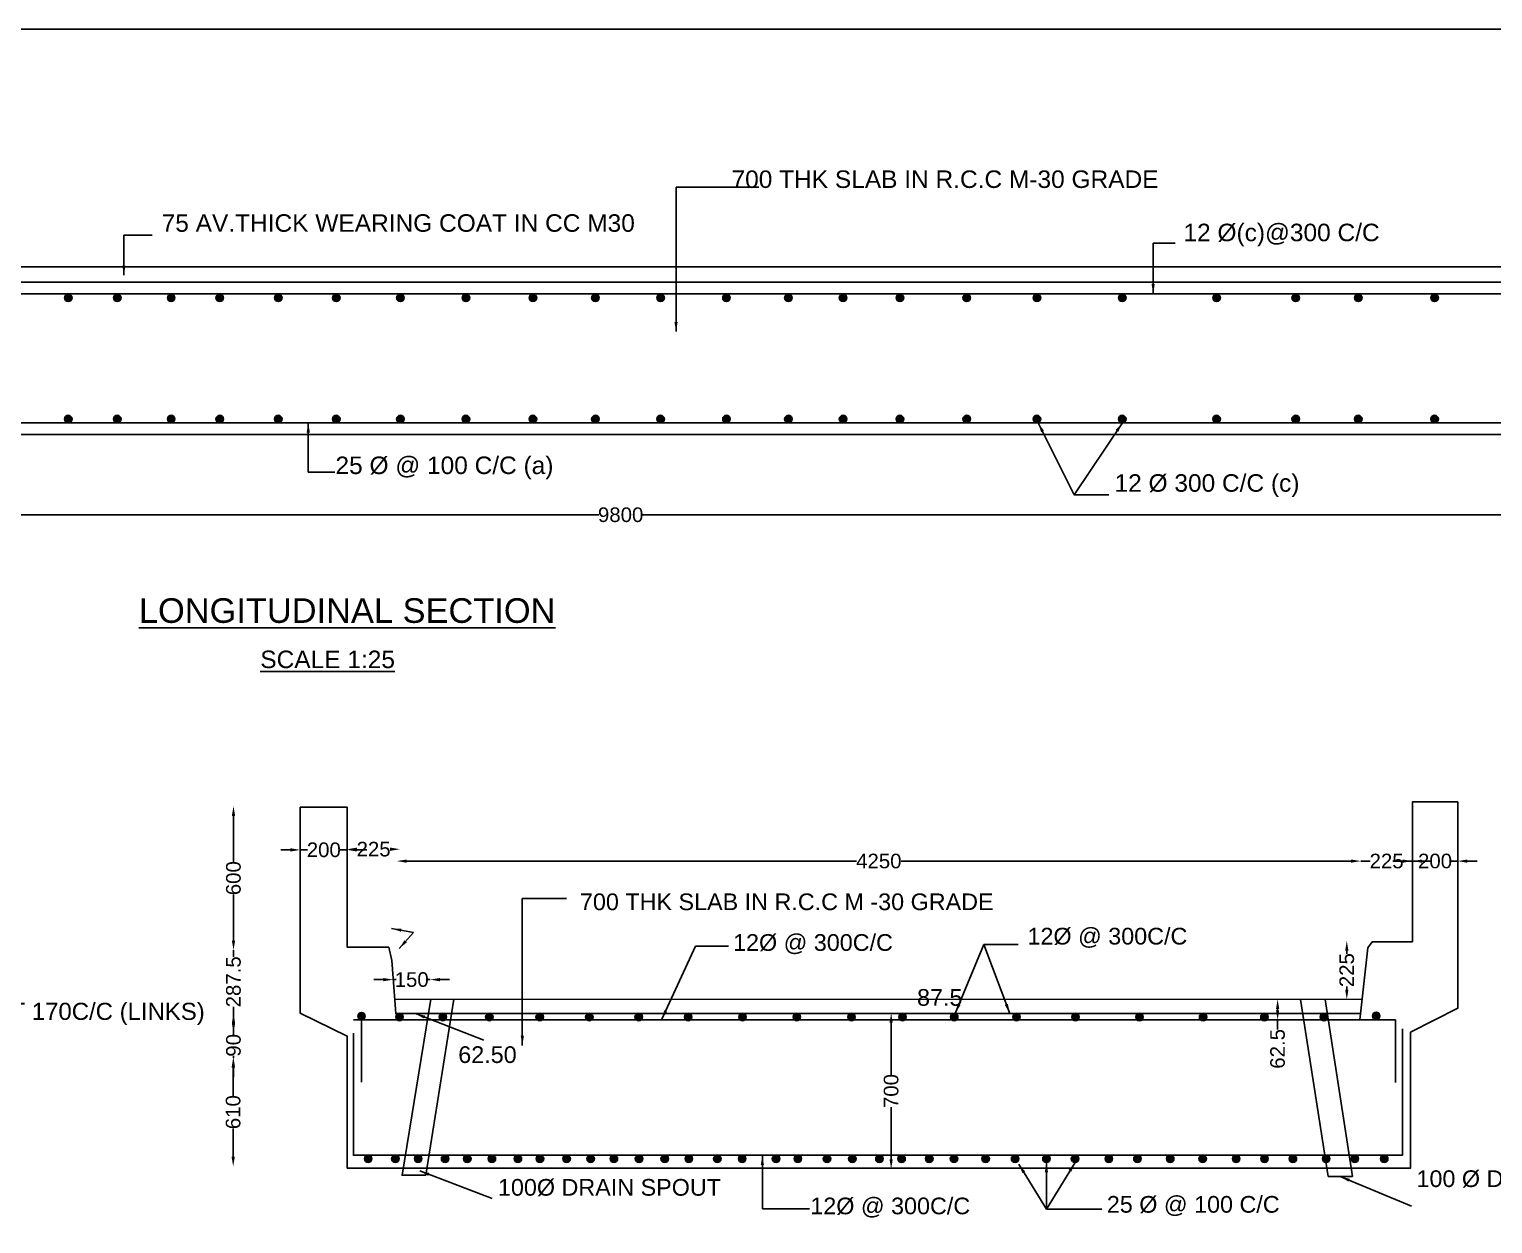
# Model space of a CAD drawing. Header units: metres. Extents: x -1552452794 to 344731, y 2311 to 4475819590.
# Drawn here: x 333632 to 339641, y 100044 to 104950 of the extents above; entities that cross this region are included whole.
import ezdxf

# ---------------------------------------------------------------- set-up
doc = ezdxf.new("R2010")
doc.units = ezdxf.units.M
doc.header["$MEASUREMENT"] = 0
for name, color, linetype in [('DIMENSION', 7, 'Continuous'), ('DIMENSION @ 1', 7, 'Continuous'), ('DRAWING', 2, 'Continuous'), ('HATCH', 7, 'Continuous'), ('TEXT @ 1', 255, 'Continuous')]:
    doc.layers.add(name, color=color, linetype=linetype)
doc.styles.add('Annotative', font='arial.ttf')
doc.styles.get("Standard").update_dxf_attribs({"font": 'arial.ttf'})
doc.dimstyles.new('ISO-25', dxfattribs={"dimtxt": 60, "dimasz": 40, "dimexe": 1.25, "dimexo": 0.625, "dimtad": 0, "dimlfac": 100, "dimtxsty": 'Standard', "dimcen": 2.5, "dimse1": 1, "dimse2": 1, "dimadec": 0, "dimazin": 0, "dimtfac": 1, "dimtmove": 0, "dimatfit": 3, "dimfxl": 1, "dimarcsym": 0})

# ---------------------------------------------------------------- blocks, each defined once
blk = doc.blocks.new('*D13')
at = {"layer": 'Defpoints', "color": 0, "transparency": 16777216}
for p in [(331445.9, 102934.9), (340674.3, 102955.4), (340674.3, 102939.3)]:
    blk.add_point(p, dxfattribs=at)
at = {"layer": 'DIMENSION', "color": 0, "lineweight": -2, "transparency": 16777216}
for p, q in [((331485.9, 102955.4), (335970, 102955.4)), ((340634.3, 102955.4), (336150.2, 102955.4))]:
    blk.add_line(p, q, dxfattribs=at)
at = {"layer": 'DIMENSION', "color": 0, "transparency": 16777216}
for points in [[(331485.9, 102962), (331485.9, 102948.7), (331445.9, 102955.4)], [(340634.3, 102962), (340634.3, 102948.7), (340674.3, 102955.4)]]:
    blk.add_solid(points, dxfattribs=at)
at = {"layer": 'DIMENSION', "color": 0, "transparency": 16777216, "insert": (336060.1, 102955.4), "char_height": 60, "attachment_point": 5}
blk.add_mtext('9800', dxfattribs=at)
blk = doc.blocks.new('*D32')
at = {"layer": 'Defpoints', "color": 0, "transparency": 16777216}
for p in [(334459.4, 101759), (334459.4, 101167.1), (334470.5, 101167.1)]:
    blk.add_point(p, dxfattribs=at)
at = {"layer": 'DIMENSION', "color": 0, "lineweight": -2, "transparency": 16777216}
for p, q in [((334470.5, 101719), (334470.5, 101530)), ((334470.5, 101207.1), (334470.5, 101396.1))]:
    blk.add_line(p, q, dxfattribs=at)
at = {"layer": 'DIMENSION', "color": 0, "transparency": 16777216}
for points in [[(334463.8, 101719), (334477.2, 101719), (334470.5, 101759)], [(334463.8, 101207.1), (334477.2, 101207.1), (334470.5, 101167.1)]]:
    blk.add_solid(points, dxfattribs=at)
at = {"layer": 'DIMENSION', "color": 0, "transparency": 16777216, "insert": (334470.5, 101463.1), "char_height": 60, "attachment_point": 5, "rotation": 90}
blk.add_mtext('600', dxfattribs=at)
blk = doc.blocks.new('*D33')
at = {"layer": 'Defpoints', "color": 0, "transparency": 16777216}
for p in [(334470.5, 101167.1), (334470.5, 100907.9), (334470.5, 100907.9)]:
    blk.add_point(p, dxfattribs=at)
at = {"layer": 'DIMENSION', "color": 0, "lineweight": -2, "transparency": 16777216}
for p, q in [((334470.5, 101207.1), (334470.5, 101247.1)), ((334470.5, 101167.1), (334470.5, 101140.1)), ((334470.5, 100907.9), (334470.5, 100934.9)), ((334470.5, 100867.9), (334470.5, 100827.9))]:
    blk.add_line(p, q, dxfattribs=at)
at = {"layer": 'DIMENSION', "color": 0, "transparency": 16777216}
for points in [[(334463.8, 101207.1), (334477.2, 101207.1), (334470.5, 101167.1)], [(334463.8, 100867.9), (334477.2, 100867.9), (334470.5, 100907.9)]]:
    blk.add_solid(points, dxfattribs=at)
at = {"layer": 'DIMENSION', "color": 0, "transparency": 16777216, "insert": (334470.5, 101037.5), "char_height": 60, "attachment_point": 5, "rotation": 90}
blk.add_mtext('287.5', dxfattribs=at)
blk = doc.blocks.new('*D34')
at = {"layer": 'Defpoints', "color": 0, "transparency": 16777216}
for p in [(334470.5, 100827.9), (334470.5, 100725.4), (334470.5, 100725.4)]:
    blk.add_point(p, dxfattribs=at)
at = {"layer": 'DIMENSION', "color": 0, "lineweight": -2, "transparency": 16777216}
for p, q in [((334470.5, 100867.9), (334470.5, 100907.9)), ((334470.5, 100827.9), (334470.5, 100820.2)), ((334470.5, 100725.4), (334470.5, 100733.2)), ((334470.5, 100685.4), (334470.5, 100645.4))]:
    blk.add_line(p, q, dxfattribs=at)
at = {"layer": 'DIMENSION', "color": 0, "transparency": 16777216}
for points in [[(334463.8, 100867.9), (334477.2, 100867.9), (334470.5, 100827.9)], [(334463.8, 100685.4), (334477.2, 100685.4), (334470.5, 100725.4)]]:
    blk.add_solid(points, dxfattribs=at)
at = {"layer": 'DIMENSION', "color": 0, "transparency": 16777216, "insert": (334470.5, 100776.7), "char_height": 60, "attachment_point": 5, "rotation": 90}
blk.add_mtext('90', dxfattribs=at)
blk = doc.blocks.new('*D35')
at = {"layer": 'Defpoints', "color": 0, "transparency": 16777216}
for p in [(334470.5, 100725.4), (334469.2, 100279), (334470.5, 100279)]:
    blk.add_point(p, dxfattribs=at)
at = {"layer": 'DIMENSION', "color": 0, "lineweight": -2, "transparency": 16777216}
for p, q in [((334469.2, 100685.4), (334469.2, 100569.2)), ((334469.2, 100319), (334469.2, 100435.3))]:
    blk.add_line(p, q, dxfattribs=at)
at = {"layer": 'DIMENSION', "color": 0, "transparency": 16777216}
for points in [[(334462.5, 100685.4), (334475.9, 100685.4), (334469.2, 100725.4)], [(334462.5, 100319), (334475.9, 100319), (334469.2, 100279)]]:
    blk.add_solid(points, dxfattribs=at)
at = {"layer": 'DIMENSION', "color": 0, "transparency": 16777216, "insert": (334469.2, 100502.2), "char_height": 60, "attachment_point": 5, "rotation": 90}
blk.add_mtext('610', dxfattribs=at)
blk = doc.blocks.new('*D36')
at = {"layer": 'Defpoints', "color": 0, "transparency": 16777216}
for p in [(334744.5, 101582.1), (334937.8, 101582.1), (334937.8, 101579.4)]:
    blk.add_point(p, dxfattribs=at)
at = {"layer": 'DIMENSION', "color": 0, "lineweight": -2, "transparency": 16777216}
for p, q in [((334704.5, 101579.4), (334664.5, 101579.4)), ((334744.5, 101579.4), (334773.9, 101579.4)), ((334937.8, 101579.4), (334908.5, 101579.4)), ((334977.8, 101579.4), (335017.8, 101579.4))]:
    blk.add_line(p, q, dxfattribs=at)
at = {"layer": 'DIMENSION', "color": 0, "transparency": 16777216}
for points in [[(334704.5, 101586), (334704.5, 101572.7), (334744.5, 101579.4)], [(334977.8, 101586), (334977.8, 101572.7), (334937.8, 101579.4)]]:
    blk.add_solid(points, dxfattribs=at)
at = {"layer": 'DIMENSION', "color": 0, "transparency": 16777216, "insert": (334841.2, 101579.4), "char_height": 60, "attachment_point": 5}
blk.add_mtext('200', dxfattribs=at)
blk = doc.blocks.new('*D37')
at = {"layer": 'Defpoints', "color": 0, "transparency": 16777216}
for p in [(334937.8, 101579.4), (335153.6, 101582.1), (335153.6, 101579.4)]:
    blk.add_point(p, dxfattribs=at)
at = {"layer": 'DIMENSION', "color": 0, "lineweight": -2, "transparency": 16777216}
for p, q in [((334977.8, 101582.1), (334978.1, 101582.1)), ((335113.6, 101582.1), (335113.4, 101582.1))]:
    blk.add_line(p, q, dxfattribs=at)
at = {"layer": 'DIMENSION', "color": 0, "transparency": 16777216}
for points in [[(334977.8, 101588.8), (334977.8, 101575.4), (334937.8, 101582.1)], [(335113.6, 101588.8), (335113.6, 101575.4), (335153.6, 101582.1)]]:
    blk.add_solid(points, dxfattribs=at)
at = {"layer": 'DIMENSION', "color": 0, "transparency": 16777216, "insert": (335045.7, 101582.1), "char_height": 60, "attachment_point": 5}
blk.add_mtext('225', dxfattribs=at)
blk = doc.blocks.new('*D38')
at = {"layer": 'Defpoints', "color": 0, "transparency": 16777216}
for p in [(335126.3, 101046.7), (335277.8, 101046.7), (335277.8, 101046.5)]:
    blk.add_point(p, dxfattribs=at)
at = {"layer": 'DIMENSION', "color": 0, "lineweight": -2, "transparency": 16777216}
for p, q in [((335086.3, 101046.5), (335046.3, 101046.5)), ((335126.3, 101046.5), (335138.1, 101046.5)), ((335277.8, 101046.5), (335266.1, 101046.5)), ((335317.8, 101046.5), (335357.8, 101046.5))]:
    blk.add_line(p, q, dxfattribs=at)
at = {"layer": 'DIMENSION', "color": 0, "transparency": 16777216}
for points in [[(335086.3, 101053.2), (335086.3, 101039.9), (335126.3, 101046.5)], [(335317.8, 101053.2), (335317.8, 101039.9), (335277.8, 101046.5)]]:
    blk.add_solid(points, dxfattribs=at)
at = {"layer": 'DIMENSION', "color": 0, "transparency": 16777216, "insert": (335202.1, 101046.5), "char_height": 60, "attachment_point": 5}
blk.add_mtext('150', dxfattribs=at)
blk = doc.blocks.new('*D39')
at = {"layer": 'Defpoints', "color": 0, "transparency": 16777216}
for p in [(335141.2, 101529.7), (339099.1, 101533.3), (339099.1, 101529.7)]:
    blk.add_point(p, dxfattribs=at)
at = {"layer": 'DIMENSION', "color": 0, "lineweight": -2, "transparency": 16777216}
for p, q in [((335181.2, 101533.3), (337028.8, 101533.3)), ((339059.1, 101533.3), (337211.4, 101533.3))]:
    blk.add_line(p, q, dxfattribs=at)
at = {"layer": 'DIMENSION', "color": 0, "transparency": 16777216}
for points in [[(335181.2, 101539.9), (335181.2, 101526.6), (335141.2, 101533.3)], [(339059.1, 101539.9), (339059.1, 101526.6), (339099.1, 101533.3)]]:
    blk.add_solid(points, dxfattribs=at)
at = {"layer": 'DIMENSION', "color": 0, "transparency": 16777216, "insert": (337120.1, 101533.3), "char_height": 60, "attachment_point": 5}
blk.add_mtext('4250', dxfattribs=at)
blk = doc.blocks.new('*D40')
at = {"layer": 'Defpoints', "color": 0, "transparency": 16777216}
for p in [(339099.1, 101529.7), (339310.8, 101533.3), (339310.8, 101529.7)]:
    blk.add_point(p, dxfattribs=at)
at = {"layer": 'DIMENSION', "color": 0, "lineweight": -2, "transparency": 16777216}
for p, q in [((339059.1, 101533.3), (339019.1, 101533.3)), ((339099.1, 101533.3), (339137.3, 101533.3)), ((339310.8, 101533.3), (339272.6, 101533.3)), ((339350.8, 101533.3), (339390.8, 101533.3))]:
    blk.add_line(p, q, dxfattribs=at)
at = {"layer": 'DIMENSION', "color": 0, "transparency": 16777216}
for points in [[(339059.1, 101539.9), (339059.1, 101526.6), (339099.1, 101533.3)], [(339350.8, 101539.9), (339350.8, 101526.6), (339310.8, 101533.3)]]:
    blk.add_solid(points, dxfattribs=at)
at = {"layer": 'DIMENSION', "color": 0, "transparency": 16777216, "insert": (339204.9, 101533.3), "char_height": 60, "attachment_point": 5}
blk.add_mtext('225', dxfattribs=at)
blk = doc.blocks.new('*D41')
at = {"layer": 'Defpoints', "color": 0, "transparency": 16777216}
for p in [(339310.8, 101529.7), (339496.7, 101533.3), (339496.7, 101529.7)]:
    blk.add_point(p, dxfattribs=at)
at = {"layer": 'DIMENSION', "color": 0, "lineweight": -2, "transparency": 16777216}
for p, q in [((339270.8, 101533.3), (339230.8, 101533.3)), ((339310.8, 101533.3), (339336.4, 101533.3)), ((339496.7, 101533.3), (339471.1, 101533.3)), ((339536.7, 101533.3), (339576.7, 101533.3))]:
    blk.add_line(p, q, dxfattribs=at)
at = {"layer": 'DIMENSION', "color": 0, "transparency": 16777216}
for points in [[(339270.8, 101539.9), (339270.8, 101526.6), (339310.8, 101533.3)], [(339536.7, 101539.9), (339536.7, 101526.6), (339496.7, 101533.3)]]:
    blk.add_solid(points, dxfattribs=at)
at = {"layer": 'DIMENSION', "color": 0, "transparency": 16777216, "insert": (339403.7, 101533.3), "char_height": 60, "attachment_point": 5}
blk.add_mtext('200', dxfattribs=at)
blk = doc.blocks.new('*D46')
at = {"layer": 'Defpoints', "color": 0, "transparency": 16777216}
for p in [(339024.4, 101205.6), (339024.3, 100965.3), (339041.5, 100965.3)]:
    blk.add_point(p, dxfattribs=at)
at = {"layer": 'DIMENSION', "color": 0, "lineweight": -2, "transparency": 16777216}
for p, q in [((339041.5, 101165.6), (339041.5, 101153.1)), ((339041.5, 101005.3), (339041.5, 101017.8))]:
    blk.add_line(p, q, dxfattribs=at)
at = {"layer": 'DIMENSION', "color": 0, "transparency": 16777216}
for points in [[(339034.9, 101165.6), (339048.2, 101165.6), (339041.5, 101205.6)], [(339034.9, 101005.3), (339048.2, 101005.3), (339041.5, 100965.3)]]:
    blk.add_solid(points, dxfattribs=at)
at = {"layer": 'DIMENSION', "color": 0, "transparency": 16777216, "insert": (339041.5, 101085.4), "char_height": 60, "attachment_point": 5, "rotation": 90}
blk.add_mtext('225', dxfattribs=at)
blk = doc.blocks.new('*D47')
at = {"layer": 'Defpoints', "color": 0, "transparency": 16777216}
for p in [(338732.9, 100965.4), (338732.9, 100881.1), (338757.4, 100881.1)]:
    blk.add_point(p, dxfattribs=at)
at = {"layer": 'DIMENSION', "color": 0, "lineweight": -2, "transparency": 16777216}
for p, q in [((338757.4, 100925.4), (338757.4, 100921.1)), ((338757.4, 100881.1), (338757.4, 100841.1))]:
    blk.add_line(p, q, dxfattribs=at)
at = {"layer": 'DIMENSION', "color": 0, "transparency": 16777216}
for points in [[(338750.7, 100925.4), (338764, 100925.4), (338757.4, 100965.4)], [(338750.7, 100921.1), (338764, 100921.1), (338757.4, 100881.1)]]:
    blk.add_solid(points, dxfattribs=at)
at = {"layer": 'DIMENSION', "color": 0, "transparency": 16777216, "insert": (338757.4, 100762.2), "char_height": 60, "attachment_point": 5, "rotation": 90}
blk.add_mtext('62.5', dxfattribs=at)
blk = doc.blocks.new('*D48')
at = {"layer": 'Defpoints', "color": 0, "transparency": 16777216}
for p in [(337170.9, 100909.2), (337170.7, 100268.9), (337170.9, 100268.9)]:
    blk.add_point(p, dxfattribs=at)
at = {"layer": 'DIMENSION', "color": 0, "lineweight": -2, "transparency": 16777216}
for p, q in [((337170.7, 100869.2), (337170.7, 100655.6)), ((337170.7, 100308.9), (337170.7, 100522.5))]:
    blk.add_line(p, q, dxfattribs=at)
at = {"layer": 'DIMENSION', "color": 0, "transparency": 16777216}
for points in [[(337164, 100869.2), (337177.3, 100869.2), (337170.7, 100909.2)], [(337164, 100308.9), (337177.3, 100308.9), (337170.7, 100268.9)]]:
    blk.add_solid(points, dxfattribs=at)
at = {"layer": 'DIMENSION', "color": 0, "transparency": 16777216, "insert": (337170.7, 100589), "char_height": 60, "attachment_point": 5, "rotation": 90}
blk.add_mtext('700', dxfattribs=at)

msp = doc.modelspace()

# ---------------------------------------------------------------- hatches: boundary and pattern name
at = {"layer": 'HATCH'}
h = msp.add_hatch(color=256, dxfattribs=at)
h.dxf.hatch_style = 1
h.paths.add_polyline_path([(333807.4483, 103846.50457, 1), (333776.45367, 103846.50457, 1)])
h = msp.add_hatch(color=256, dxfattribs=at)
h.dxf.hatch_style = 1
h.paths.add_polyline_path([(334008.97902, 103846.50457, 1), (333977.9844, 103846.50457, 1)])
h = msp.add_hatch(color=256, dxfattribs=at)
h.dxf.hatch_style = 1
h.paths.add_polyline_path([(334230.06555, 103846.50457, 1), (334199.07093, 103846.50457, 1)])
h = msp.add_hatch(color=256, dxfattribs=at)
h.dxf.hatch_style = 1
h.paths.add_polyline_path([(334429.3064, 103846.50457, 1), (334398.31178, 103846.50457, 1)])
h = msp.add_hatch(color=256, dxfattribs=at)
h.dxf.hatch_style = 1
h.paths.add_polyline_path([(334669.77118, 103846.50457, 1), (334638.77656, 103846.50457, 1)])
h = msp.add_hatch(color=256, dxfattribs=at)
h.dxf.hatch_style = 1
h.paths.add_polyline_path([(334907.94302, 103846.50457, 1), (334876.9484, 103846.50457, 1)])
h = msp.add_hatch(color=256, dxfattribs=at)
h.dxf.hatch_style = 1
h.paths.add_polyline_path([(335171.30965, 103846.50457, 1), (335140.31502, 103846.50457, 1)])
h = msp.add_hatch(color=256, dxfattribs=at)
h.dxf.hatch_style = 1
h.paths.add_polyline_path([(335440.47138, 103846.50457, 1), (335409.47676, 103846.50457, 1)])
h = msp.add_hatch(color=256, dxfattribs=at)
h.dxf.hatch_style = 1
h.paths.add_polyline_path([(335715.2874, 103846.50457, 1), (335684.29277, 103846.50457, 1)])
h = msp.add_hatch(color=256, dxfattribs=at)
h.dxf.hatch_style = 1
h.paths.add_polyline_path([(335971.78133, 103846.50457, 1), (335940.7867, 103846.50457, 1)])
h = msp.add_hatch(color=256, dxfattribs=at)
h.dxf.hatch_style = 1
h.paths.add_polyline_path([(336239.72771, 103846.50457, 1), (336208.73309, 103846.50457, 1)])
h = msp.add_hatch(color=256, dxfattribs=at)
h.dxf.hatch_style = 1
h.paths.add_polyline_path([(336509.96091, 103846.50457, 1), (336478.96629, 103846.50457, 1)])
h = msp.add_hatch(color=256, dxfattribs=at)
h.dxf.hatch_style = 1
h.paths.add_polyline_path([(336764.16802, 103846.50457, 1), (336733.1734, 103846.50457, 1)])
h = msp.add_hatch(color=256, dxfattribs=at)
h.dxf.hatch_style = 1
h.paths.add_polyline_path([(336988.60059, 103846.50457, 1), (336957.60597, 103846.50457, 1)])
h = msp.add_hatch(color=256, dxfattribs=at)
h.dxf.hatch_style = 1
h.paths.add_polyline_path([(337222.19268, 103846.50457, 1), (337191.19805, 103846.50457, 1)])
h = msp.add_hatch(color=256, dxfattribs=at)
h.dxf.hatch_style = 1
h.paths.add_polyline_path([(337496.26785, 103846.50457, 1), (337465.27323, 103846.50457, 1)])
h = msp.add_hatch(color=256, dxfattribs=at)
h.dxf.hatch_style = 1
h.paths.add_polyline_path([(337784.8262, 103846.50457, 1), (337753.83158, 103846.50457, 1)])
h = msp.add_hatch(color=256, dxfattribs=at)
h.dxf.hatch_style = 1
h.paths.add_polyline_path([(338135.21433, 103846.50457, 1), (338104.2197, 103846.50457, 1)])
h = msp.add_hatch(color=256, dxfattribs=at)
h.dxf.hatch_style = 1
h.paths.add_polyline_path([(338522.24663, 103846.50457, 1), (338491.252, 103846.50457, 1)])
h = msp.add_hatch(color=256, dxfattribs=at)
h.dxf.hatch_style = 1
h.paths.add_polyline_path([(338847.44609, 103846.50457, 1), (338816.45147, 103846.50457, 1)])
h = msp.add_hatch(color=256, dxfattribs=at)
h.dxf.hatch_style = 1
h.paths.add_polyline_path([(339103.94002, 103846.50457, 1), (339072.9454, 103846.50457, 1)])
h = msp.add_hatch(color=256, dxfattribs=at)
h.dxf.hatch_style = 1
h.paths.add_polyline_path([(339417.68703, 103846.50457, 1), (339386.69241, 103846.50457, 1)])
h = msp.add_hatch(color=256, dxfattribs=at)
h.dxf.hatch_style = 1
h.paths.add_polyline_path([(333807.4483, 103348.79638, 1), (333776.45367, 103348.79638, 1)])
h = msp.add_hatch(color=256, dxfattribs=at)
h.dxf.hatch_style = 1
h.paths.add_polyline_path([(334008.97902, 103348.79638, 1), (333977.9844, 103348.79638, 1)])
h = msp.add_hatch(color=256, dxfattribs=at)
h.dxf.hatch_style = 1
h.paths.add_polyline_path([(334230.06555, 103348.79638, 1), (334199.07093, 103348.79638, 1)])
h = msp.add_hatch(color=256, dxfattribs=at)
h.dxf.hatch_style = 1
h.paths.add_polyline_path([(334429.3064, 103348.79638, 1), (334398.31178, 103348.79638, 1)])
h = msp.add_hatch(color=256, dxfattribs=at)
h.dxf.hatch_style = 1
h.paths.add_polyline_path([(334669.77118, 103348.79638, 1), (334638.77656, 103348.79638, 1)])
h = msp.add_hatch(color=256, dxfattribs=at)
h.dxf.hatch_style = 1
h.paths.add_polyline_path([(334907.94302, 103348.79638, 1), (334876.9484, 103348.79638, 1)])
h = msp.add_hatch(color=256, dxfattribs=at)
h.dxf.hatch_style = 1
h.paths.add_polyline_path([(335171.30965, 103348.79638, 1), (335140.31502, 103348.79638, 1)])
h = msp.add_hatch(color=256, dxfattribs=at)
h.dxf.hatch_style = 1
h.paths.add_polyline_path([(335440.47138, 103348.79638, 1), (335409.47676, 103348.79638, 1)])
h = msp.add_hatch(color=256, dxfattribs=at)
h.dxf.hatch_style = 1
h.paths.add_polyline_path([(335715.2874, 103348.79638, 1), (335684.29277, 103348.79638, 1)])
h = msp.add_hatch(color=256, dxfattribs=at)
h.dxf.hatch_style = 1
h.paths.add_polyline_path([(335971.78133, 103348.79638, 1), (335940.7867, 103348.79638, 1)])
h = msp.add_hatch(color=256, dxfattribs=at)
h.dxf.hatch_style = 1
h.paths.add_polyline_path([(336239.72771, 103348.79638, 1), (336208.73309, 103348.79638, 1)])
h = msp.add_hatch(color=256, dxfattribs=at)
h.dxf.hatch_style = 1
h.paths.add_polyline_path([(336509.96091, 103348.79638, 1), (336478.96629, 103348.79638, 1)])
h = msp.add_hatch(color=256, dxfattribs=at)
h.dxf.hatch_style = 1
h.paths.add_polyline_path([(336764.16802, 103348.79638, 1), (336733.1734, 103348.79638, 1)])
h = msp.add_hatch(color=256, dxfattribs=at)
h.dxf.hatch_style = 1
h.paths.add_polyline_path([(336988.60059, 103348.79638, 1), (336957.60597, 103348.79638, 1)])
h = msp.add_hatch(color=256, dxfattribs=at)
h.dxf.hatch_style = 1
h.paths.add_polyline_path([(337222.19268, 103348.79638, 1), (337191.19805, 103348.79638, 1)])
h = msp.add_hatch(color=256, dxfattribs=at)
h.dxf.hatch_style = 1
h.paths.add_polyline_path([(337496.26785, 103348.79638, 1), (337465.27323, 103348.79638, 1)])
h = msp.add_hatch(color=256, dxfattribs=at)
h.dxf.hatch_style = 1
h.paths.add_polyline_path([(337784.8262, 103348.79638, 1), (337753.83158, 103348.79638, 1)])
h = msp.add_hatch(color=256, dxfattribs=at)
h.dxf.hatch_style = 1
h.paths.add_polyline_path([(338135.21433, 103348.79638, 1), (338104.2197, 103348.79638, 1)])
h = msp.add_hatch(color=256, dxfattribs=at)
h.dxf.hatch_style = 1
h.paths.add_polyline_path([(338522.24663, 103348.79638, 1), (338491.252, 103348.79638, 1)])
h = msp.add_hatch(color=256, dxfattribs=at)
h.dxf.hatch_style = 1
h.paths.add_polyline_path([(338847.44609, 103348.79638, 1), (338816.45147, 103348.79638, 1)])
h = msp.add_hatch(color=256, dxfattribs=at)
h.dxf.hatch_style = 1
h.paths.add_polyline_path([(339103.94002, 103348.79638, 1), (339072.9454, 103348.79638, 1)])
h = msp.add_hatch(color=256, dxfattribs=at)
h.dxf.hatch_style = 1
h.paths.add_polyline_path([(339417.68703, 103348.79638, 1), (339386.69241, 103348.79638, 1)])
h = msp.add_hatch(color=250, dxfattribs=at)
h.dxf.hatch_style = 1
h.paths.add_polyline_path([(335011.57371, 100896.43859, 1), (334980.88131, 100896.43859, 1)])
h = msp.add_hatch(color=250, dxfattribs=at)
h.dxf.hatch_style = 1
h.paths.add_polyline_path([(335167.41266, 100893.07563, 1), (335136.72026, 100893.07563, 1)])
h = msp.add_hatch(color=250, dxfattribs=at)
h.dxf.hatch_style = 1
h.paths.add_polyline_path([(335345.3754, 100893.06617, 1), (335314.683, 100893.06617, 1)])
h = msp.add_hatch(color=250, dxfattribs=at)
h.dxf.hatch_style = 1
h.paths.add_polyline_path([(335536.29343, 100893.05602, 1), (335505.60102, 100893.05602, 1)])
h = msp.add_hatch(color=250, dxfattribs=at)
h.dxf.hatch_style = 1
h.paths.add_polyline_path([(335743.08977, 100893.04503, 1), (335712.39736, 100893.04503, 1)])
h = msp.add_hatch(color=250, dxfattribs=at)
h.dxf.hatch_style = 1
h.paths.add_polyline_path([(335946.91849, 100893.03419, 1), (335916.22609, 100893.03419, 1)])
h = msp.add_hatch(color=250, dxfattribs=at)
h.dxf.hatch_style = 1
h.paths.add_polyline_path([(336149.659, 100893.02341, 1), (336118.9666, 100893.02341, 1)])
h = msp.add_hatch(color=250, dxfattribs=at)
h.dxf.hatch_style = 1
h.paths.add_polyline_path([(336352.39957, 100893.01264, 1), (336321.70716, 100893.01264, 1)])
h = msp.add_hatch(color=250, dxfattribs=at)
h.dxf.hatch_style = 1
h.paths.add_polyline_path([(336575.85084, 100893.00076, 1), (336545.15843, 100893.00076, 1)])
h = msp.add_hatch(color=250, dxfattribs=at)
h.dxf.hatch_style = 1
h.paths.add_polyline_path([(336798.68612, 100892.98892, 1), (336767.99371, 100892.98892, 1)])
h = msp.add_hatch(color=250, dxfattribs=at)
h.dxf.hatch_style = 1
h.paths.add_polyline_path([(337023.22496, 100892.97698, 1), (336992.53256, 100892.97698, 1)])
h = msp.add_hatch(color=250, dxfattribs=at)
h.dxf.hatch_style = 1
h.paths.add_polyline_path([(337232.50651, 100892.96586, 1), (337201.81411, 100892.96586, 1)])
h = msp.add_hatch(color=250, dxfattribs=at)
h.dxf.hatch_style = 1
h.paths.add_polyline_path([(337445.05413, 100892.95456, 1), (337414.36173, 100892.95456, 1)])
h = msp.add_hatch(color=250, dxfattribs=at)
h.dxf.hatch_style = 1
h.paths.add_polyline_path([(337700.80532, 100892.94096, 1), (337670.11291, 100892.94096, 1)])
h = msp.add_hatch(color=250, dxfattribs=at)
h.dxf.hatch_style = 1
h.paths.add_polyline_path([(337942.78558, 100892.9281, 1), (337912.09317, 100892.9281, 1)])
h = msp.add_hatch(color=250, dxfattribs=at)
h.dxf.hatch_style = 1
h.paths.add_polyline_path([(338205.47672, 100892.91414, 1), (338174.78431, 100892.91414, 1)])
h = msp.add_hatch(color=250, dxfattribs=at)
h.dxf.hatch_style = 1
h.paths.add_polyline_path([(338466.79046, 100892.90025, 1), (338436.09806, 100892.90025, 1)])
h = msp.add_hatch(color=250, dxfattribs=at)
h.dxf.hatch_style = 1
h.paths.add_polyline_path([(338718.58099, 100892.88686, 1), (338687.88859, 100892.88686, 1)])
h = msp.add_hatch(color=250, dxfattribs=at)
h.dxf.hatch_style = 1
h.paths.add_polyline_path([(338962.74262, 100892.87388, 1), (338932.05021, 100892.87388, 1)])
h = msp.add_hatch(color=250, dxfattribs=at)
h.dxf.hatch_style = 1
h.paths.add_polyline_path([(339177.47191, 100897.599, 1), (339146.7795, 100897.599, 1)])
h = msp.add_hatch(color=250, dxfattribs=at)
h.dxf.hatch_style = 1
h.paths.add_polyline_path([(335038.63485, 100310.84688, 1), (335007.94245, 100310.84688, 1)])
h = msp.add_hatch(color=250, dxfattribs=at)
h.dxf.hatch_style = 1
h.paths.add_polyline_path([(335150.46584, 100310.84688, 1), (335119.77343, 100310.84688, 1)])
h = msp.add_hatch(color=250, dxfattribs=at)
h.dxf.hatch_style = 1
h.paths.add_polyline_path([(335243.84057, 100310.84688, 1), (335213.14816, 100310.84688, 1)])
h = msp.add_hatch(color=250, dxfattribs=at)
h.dxf.hatch_style = 1
h.paths.add_polyline_path([(335354.58374, 100310.84688, 1), (335323.89133, 100310.84688, 1)])
h = msp.add_hatch(color=250, dxfattribs=at)
h.dxf.hatch_style = 1
h.paths.add_polyline_path([(335445.78565, 100310.84688, 1), (335415.09325, 100310.84688, 1)])
h = msp.add_hatch(color=250, dxfattribs=at)
h.dxf.hatch_style = 1
h.paths.add_polyline_path([(335546.76101, 100310.84688, 1), (335516.0686, 100310.84688, 1)])
h = msp.add_hatch(color=250, dxfattribs=at)
h.dxf.hatch_style = 1
h.paths.add_polyline_path([(335653.5577, 100310.84688, 1), (335622.86529, 100310.84688, 1)])
h = msp.add_hatch(color=250, dxfattribs=at)
h.dxf.hatch_style = 1
h.paths.add_polyline_path([(335744.05408, 100310.84688, 1), (335713.36168, 100310.84688, 1)])
h = msp.add_hatch(color=250, dxfattribs=at)
h.dxf.hatch_style = 1
h.paths.add_polyline_path([(335853.67009, 100310.84688, 1), (335822.97768, 100310.84688, 1)])
h = msp.add_hatch(color=250, dxfattribs=at)
h.dxf.hatch_style = 1
h.paths.add_polyline_path([(335952.23652, 100310.84688, 1), (335921.54411, 100310.84688, 1)])
h = msp.add_hatch(color=250, dxfattribs=at)
h.dxf.hatch_style = 1
h.paths.add_polyline_path([(336047.79811, 100310.84688, 1), (336017.1057, 100310.84688, 1)])
h = msp.add_hatch(color=250, dxfattribs=at)
h.dxf.hatch_style = 1
h.paths.add_polyline_path([(336150.9772, 100310.84688, 1), (336120.28479, 100310.84688, 1)])
h = msp.add_hatch(color=250, dxfattribs=at)
h.dxf.hatch_style = 1
h.paths.add_polyline_path([(336256.30661, 100310.84688, 1), (336225.6142, 100310.84688, 1)])
h = msp.add_hatch(color=250, dxfattribs=at)
h.dxf.hatch_style = 1
h.paths.add_polyline_path([(336355.18504, 100310.84688, 1), (336324.49264, 100310.84688, 1)])
h = msp.add_hatch(color=250, dxfattribs=at)
h.dxf.hatch_style = 1
h.paths.add_polyline_path([(336472.33703, 100310.84688, 1), (336441.64462, 100310.84688, 1)])
h = msp.add_hatch(color=250, dxfattribs=at)
h.dxf.hatch_style = 1
h.paths.add_polyline_path([(336574.42831, 100310.84688, 1), (336543.7359, 100310.84688, 1)])
h = msp.add_hatch(color=250, dxfattribs=at)
h.dxf.hatch_style = 1
h.paths.add_polyline_path([(336713.48831, 100310.84688, 1), (336682.79591, 100310.84688, 1)])
h = msp.add_hatch(color=250, dxfattribs=at)
h.dxf.hatch_style = 1
h.paths.add_polyline_path([(336802.97278, 100310.84688, 1), (336772.28037, 100310.84688, 1)])
h = msp.add_hatch(color=250, dxfattribs=at)
h.dxf.hatch_style = 1
h.paths.add_polyline_path([(336922.68548, 100310.84688, 1), (336891.99307, 100310.84688, 1)])
h = msp.add_hatch(color=250, dxfattribs=at)
h.dxf.hatch_style = 1
h.paths.add_polyline_path([(337026.67972, 100310.84688, 1), (336995.98732, 100310.84688, 1)])
h = msp.add_hatch(color=250, dxfattribs=at)
h.dxf.hatch_style = 1
h.paths.add_polyline_path([(337137.9415, 100310.84688, 1), (337107.2491, 100310.84688, 1)])
h = msp.add_hatch(color=250, dxfattribs=at)
h.dxf.hatch_style = 1
h.paths.add_polyline_path([(337228.89184, 100310.84688, 1), (337198.19944, 100310.84688, 1)])
h = msp.add_hatch(color=250, dxfattribs=at)
h.dxf.hatch_style = 1
h.paths.add_polyline_path([(337342.55833, 100310.84688, 1), (337311.86593, 100310.84688, 1)])
h = msp.add_hatch(color=250, dxfattribs=at)
h.dxf.hatch_style = 1
h.paths.add_polyline_path([(337444.13522, 100310.84688, 1), (337413.44281, 100310.84688, 1)])
h = msp.add_hatch(color=250, dxfattribs=at)
h.dxf.hatch_style = 1
h.paths.add_polyline_path([(337573.83217, 100310.84688, 1), (337543.13977, 100310.84688, 1)])
h = msp.add_hatch(color=250, dxfattribs=at)
h.dxf.hatch_style = 1
h.paths.add_polyline_path([(337694.9194, 100310.84688, 1), (337664.22699, 100310.84688, 1)])
h = msp.add_hatch(color=250, dxfattribs=at)
h.dxf.hatch_style = 1
h.paths.add_polyline_path([(337823.48638, 100310.84688, 1), (337792.79397, 100310.84688, 1)])
h = msp.add_hatch(color=250, dxfattribs=at)
h.dxf.hatch_style = 1
h.paths.add_polyline_path([(337941.16962, 100310.84688, 1), (337910.47722, 100310.84688, 1)])
h = msp.add_hatch(color=250, dxfattribs=at)
h.dxf.hatch_style = 1
h.paths.add_polyline_path([(338079.94011, 100310.84688, 1), (338049.24771, 100310.84688, 1)])
h = msp.add_hatch(color=250, dxfattribs=at)
h.dxf.hatch_style = 1
h.paths.add_polyline_path([(338197.1455, 100310.84688, 1), (338166.4531, 100310.84688, 1)])
h = msp.add_hatch(color=250, dxfattribs=at)
h.dxf.hatch_style = 1
h.paths.add_polyline_path([(338331.84583, 100310.84688, 1), (338301.15343, 100310.84688, 1)])
h = msp.add_hatch(color=250, dxfattribs=at)
h.dxf.hatch_style = 1
h.paths.add_polyline_path([(338465.01704, 100310.84688, 1), (338434.32464, 100310.84688, 1)])
h = msp.add_hatch(color=250, dxfattribs=at)
h.dxf.hatch_style = 1
h.paths.add_polyline_path([(338602.77842, 100310.84688, 1), (338572.08602, 100310.84688, 1)])
h = msp.add_hatch(color=250, dxfattribs=at)
h.dxf.hatch_style = 1
h.paths.add_polyline_path([(338719.11244, 100310.84688, 1), (338688.42004, 100310.84688, 1)])
h = msp.add_hatch(color=250, dxfattribs=at)
h.dxf.hatch_style = 1
h.paths.add_polyline_path([(338835.61512, 100310.84688, 1), (338804.92271, 100310.84688, 1)])
h = msp.add_hatch(color=250, dxfattribs=at)
h.dxf.hatch_style = 1
h.paths.add_polyline_path([(338972.25425, 100310.84688, 1), (338941.56185, 100310.84688, 1)])
h = msp.add_hatch(color=250, dxfattribs=at)
h.dxf.hatch_style = 1
h.paths.add_polyline_path([(339089.86231, 100310.84688, 1), (339059.1699, 100310.84688, 1)])
h = msp.add_hatch(color=250, dxfattribs=at)
h.dxf.hatch_style = 1
h.paths.add_polyline_path([(339210.51946, 100310.84688, 1), (339179.82706, 100310.84688, 1)])

# ---------------------------------------------------------------- linework, layer by layer
at = {"layer": 'DRAWING'}
msp.add_lwpolyline([(323313.58887, 104949.56104), (344682.94834, 104949.56104), (344682.94834, 89526.89585), (323313.58887, 89526.89585)], close=True, dxfattribs=at)
for points in [[(329689.73611, 103974.48546), (342634.91928, 103974.48546), (342634.91928, 103745.09116), (342681.78328, 103720.76118), (342589.47022, 103707.31582), (342626.65176, 103680.42477), (342626.65176, 103284.90831), (330897.58373, 103284.90831), (330897.58373, 103974.48546)], [(330382.62331, 103910.45514), (339498.46723, 103910.45514), (342634.91928, 103910.45514)], [(329689.73611, 103863.41349), (331761.95541, 103863.41349), (341191.23336, 103863.41349), (341191.23336, 103333.37368), (330956.87794, 103333.37368), (330956.87794, 103863.41349)], [(334937.466, 100272.68511), (334937.466, 100814.33331), (334744.52417, 100908.65878), (334744.52417, 101754.34677), (334937.82017, 101754.34677), (334937.82017, 101179.72433), (335107.84768, 101179.72433), (335120.32238, 101125.4474), (335136.97686, 100907.18312), (339098.39313, 100906.97255)], [(334937.466, 100272.68511), (339303.1357, 100272.68511), (339303.1357, 100830.68192), (339496.68468, 100929.20692), (339496.68468, 101776.20995), (339310.81503, 101776.20995), (339310.81503, 101202.0176), (339146.17317, 101202.0176), (339127.1716, 101177.68708), (339095.64193, 100881.09239), (339241.27378, 100881.09239), (339241.27378, 100624.09676)], [(335132.43398, 100966.71959), (339104.59132, 100965.27794)], [(335259.7984, 100243.13214), (335162.8145, 100243.13214), (335280.512, 100966.66585)], [(335375.1235, 100966.63151), (335259.7984, 100243.13214)], [(338851.54093, 100965.36978), (338964.33996, 100238.08322)], [(338964.33996, 100238.08322), (339064.59572, 100238.08322), (338952.17714, 100965.33326)], [(339095.64193, 100881.09239), (334962.56718, 100881.09239)], [(334962.99163, 100826.55246), (334962.99163, 100324.95389), (339270.11625, 100324.95389), (339270.11625, 100844.52548)], [(334996.22751, 100881.09239), (334996.22751, 100624.75967)]]:
    msp.add_lwpolyline(points, dxfattribs=at)
at = {"layer": 'HATCH'}
for centre, radius in [((333791.95098, 103846.50457), 15.49731), ((333993.48171, 103846.50457), 15.49731), ((334214.56824, 103846.50457), 15.49731), ((334413.80909, 103846.50457), 15.49731), ((334654.27387, 103846.50457), 15.49731), ((334892.44571, 103846.50457), 15.49731), ((335155.81234, 103846.50457), 15.49731), ((335424.97407, 103846.50457), 15.49731), ((335699.79009, 103846.50457), 15.49731), ((335956.28402, 103846.50457), 15.49731), ((336224.2304, 103846.50457), 15.49731), ((336494.4636, 103846.50457), 15.49731), ((336748.67071, 103846.50457), 15.49731), ((336973.10328, 103846.50457), 15.49731), ((337206.69536, 103846.50457), 15.49731), ((337480.77054, 103846.50457), 15.49731), ((337769.32889, 103846.50457), 15.49731), ((338119.71701, 103846.50457), 15.49731), ((338506.74932, 103846.50457), 15.49731), ((338831.94878, 103846.50457), 15.49731), ((339088.44271, 103846.50457), 15.49731), ((339402.18972, 103846.50457), 15.49731), ((333791.95098, 103348.79638), 15.49731), ((333993.48171, 103348.79638), 15.49731), ((334214.56824, 103348.79638), 15.49731), ((334413.80909, 103348.79638), 15.49731), ((334654.27387, 103348.79638), 15.49731), ((334892.44571, 103348.79638), 15.49731), ((335155.81234, 103348.79638), 15.49731), ((335424.97407, 103348.79638), 15.49731), ((335699.79009, 103348.79638), 15.49731), ((335956.28402, 103348.79638), 15.49731), ((336224.2304, 103348.79638), 15.49731), ((336494.4636, 103348.79638), 15.49731), ((336748.67071, 103348.79638), 15.49731), ((336973.10328, 103348.79638), 15.49731), ((337206.69536, 103348.79638), 15.49731), ((337480.77054, 103348.79638), 15.49731), ((337769.32889, 103348.79638), 15.49731), ((338119.71701, 103348.79638), 15.49731), ((338506.74932, 103348.79638), 15.49731), ((338831.94878, 103348.79638), 15.49731), ((339088.44271, 103348.79638), 15.49731), ((339402.18972, 103348.79638), 15.49731), ((334996.22751, 100896.43859), 15.3462), ((335152.06646, 100893.07563), 15.3462), ((335330.0292, 100893.06617), 15.3462), ((335520.94723, 100893.05602), 15.3462), ((335727.74357, 100893.04503), 15.3462), ((335931.57229, 100893.03419), 15.3462), ((336134.3128, 100893.02341), 15.3462), ((336337.05337, 100893.01264), 15.3462), ((336560.50463, 100893.00076), 15.3462), ((336783.33991, 100892.98892), 15.3462), ((337007.87876, 100892.97698), 15.3462), ((337217.16031, 100892.96586), 15.3462), ((337429.70793, 100892.95456), 15.3462), ((337685.45911, 100892.94096), 15.3462), ((337927.43938, 100892.9281), 15.3462), ((338190.13051, 100892.91414), 15.3462), ((338451.44426, 100892.90025), 15.3462), ((338703.23479, 100892.88686), 15.3462), ((338947.39642, 100892.87388), 15.3462), ((339162.12571, 100897.599), 15.3462), ((335023.28865, 100310.84688), 15.3462), ((335135.11964, 100310.84688), 15.3462), ((335228.49436, 100310.84688), 15.3462), ((335339.23754, 100310.84688), 15.3462), ((335430.43945, 100310.84688), 15.3462), ((335531.4148, 100310.84688), 15.3462), ((335638.2115, 100310.84688), 15.3462), ((335728.70788, 100310.84688), 15.3462), ((335838.32389, 100310.84688), 15.3462), ((335936.89031, 100310.84688), 15.3462), ((336032.45191, 100310.84688), 15.3462), ((336135.63099, 100310.84688), 15.3462), ((336240.96041, 100310.84688), 15.3462), ((336339.83884, 100310.84688), 15.3462), ((336456.99083, 100310.84688), 15.3462), ((336559.0821, 100310.84688), 15.3462), ((336698.14211, 100310.84688), 15.3462), ((336787.62658, 100310.84688), 15.3462), ((336907.33928, 100310.84688), 15.3462), ((337011.33352, 100310.84688), 15.3462), ((337122.5953, 100310.84688), 15.3462), ((337213.54564, 100310.84688), 15.3462), ((337327.21213, 100310.84688), 15.3462), ((337428.78901, 100310.84688), 15.3462), ((337558.48597, 100310.84688), 15.3462), ((337679.57319, 100310.84688), 15.3462), ((337808.14018, 100310.84688), 15.3462), ((337925.82342, 100310.84688), 15.3462), ((338064.59391, 100310.84688), 15.3462), ((338181.7993, 100310.84688), 15.3462), ((338316.49963, 100310.84688), 15.3462), ((338449.67084, 100310.84688), 15.3462), ((338587.43222, 100310.84688), 15.3462), ((338703.76624, 100310.84688), 15.3462), ((338820.26891, 100310.84688), 15.3462), ((338956.90805, 100310.84688), 15.3462), ((339074.5161, 100310.84688), 15.3462), ((339195.17326, 100310.84688), 15.3462)]:
    msp.add_circle(centre, radius, dxfattribs=at)

# ---------------------------------------------------------------- texts
at = {"layer": 'DIMENSION @ 1', "style": 'Annotative'}
for s, height, p in [('700 THK SLAB IN R.C.C M -30 GRADE', 68.5839793, (335892.99479, 101331.87196)), ('12Ø @ 300C/C', 68.5839793, (337730.45784, 101190.72113)), ('12Ø @ 300C/C', 68.5839793, (336521.59258, 101164.70477)), ('87.5', 68.583979, (337276.95277, 100939.16462)), ('62.50', 68.583979, (335393.31534, 100704.17446)), ('100Ø DRAIN SPOUT', 68.5839793, (335556.33251, 100159.15457)), ('100 Ø DRAIN SPOUT ', 68.5839793, (339327.65222, 100194.74598)), ('12Ø @ 300C/C', 68.5839793, (336838.83728, 100082.79996)), ('25 Ø @ 100 C/C', 68.5839793, (338056.26168, 100089.35364))]:
    msp.add_text(s, height=height, dxfattribs=at).set_placement(p)
at = {"layer": 'TEXT @ 1', "style": 'Annotative'}
for s, height, p in [('700 THK SLAB IN R.C.C M-30 GRADE', 71.9302085, (336515.29904, 104297.84104)), ('75 AV.THICK WEARING COAT IN CC M30', 71.9302085, (334175.50867, 104117.82768)), ('12 Ø(c)@300 C/C', 71.9302085, (338370.7985, 104079.0721)), ('25 Ø @ 100 C/C (a)', 71.9302085, (334889.28641, 103122.82953)), ('12 Ø 300 C/C (c)', 71.9302085, (338087.81791, 103050.18321)), ('%%ULONGITUDINAL SECTION', 101.0775833, (334082.09483, 102511.69161)), ('%%USCALE 1:25', 71.9302085, (334580.48652, 102325.84253)), ('4 LEGGED 10 Ø AT 170C/C (LINKS)', 70.3651179, (332730.17134, 100881.03345))]:
    msp.add_text(s, height=height, dxfattribs=at).set_placement(p)

# ---------------------------------------------------------------- dimensions: what is measured, and where the dimension line sits
at = {"layer": 'DIMENSION'}
for base, p1, p2, text, picture, middle in [((340674.3228, 102955.37273), (331445.85377, 102934.90487), (340674.3228, 102939.32092), '9800', '*D13', (336060.08828, 102955.37273)), ((334937.82017, 101579.35506), (334744.52417, 101582.08755), (334937.82017, 101582.08755), '200', '*D36', (334841.17217, 101579.35506)), ((339099.06558, 101533.26053), (335141.18194, 101529.70559), (339099.06558, 101529.70559), '4250', '*D39', (337120.12376, 101533.26053)), ((339310.81503, 101533.26053), (339099.06558, 101529.70559), (339310.81503, 101529.70559), '225', '*D40', (339204.94031, 101533.26053)), ((339496.68468, 101533.26053), (339310.81503, 101529.70559), (339496.68468, 101529.70559), '200', '*D41', (339403.74985, 101533.26053)), ((335277.83021, 101046.51983), (335126.33004, 101046.71439), (335277.83021, 101046.71439), '150', '*D38', (335202.08012, 101046.51983))]:
    dim = msp.add_linear_dim(base=base, p1=p1, p2=p2, text=text, dimstyle='ISO-25', dxfattribs=at)
    dim.commit()
    dim.dimension.update_dxf_attribs({"geometry": picture, "text_midpoint": middle})
for base, p1, p2, text, picture, middle in [((334470.51366, 101167.09449), (334459.37413, 101759.02273), (334459.37413, 101167.09449), '600', '*D32', (334470.51366, 101463.05861)), ((334470.51366, 100907.92904), (334470.51366, 101167.09449), (334470.51366, 100907.92904), '287.5', '*D33', (334470.51366, 101037.51176)), ((339041.52962, 100965.30707), (339024.42539, 101205.58223), (339024.33819, 100965.30707), '225', '*D46', (339041.52962, 101085.44465)), ((338757.38025, 100881.09239), (338732.88547, 100965.41285), (338732.88547, 100881.09239), '62.5', '*D47', (338757.38025, 100762.15225)), ((334470.51366, 100725.40383), (334470.51366, 100827.92904), (334470.51366, 100725.40383), '90', '*D34', (334470.51366, 100776.66643)), ((337170.65641, 100268.86393), (337170.92345, 100909.22468), (337170.92345, 100268.86393), '700', '*D48', (337170.65641, 100589.04431)), ((334469.21503, 100279.04261), (334470.51366, 100725.40383), (334470.51366, 100279.04261), '610', '*D35', (334469.21503, 100502.22322))]:
    dim = msp.add_linear_dim(base=base, p1=p1, p2=p2, angle=90, text=text, dimstyle='ISO-25', dxfattribs=at)
    dim.commit()
    dim.dimension.update_dxf_attribs({"geometry": picture, "text_midpoint": middle})
dim = msp.add_linear_dim(base=(335153.6454, 101582.08755), p1=(334937.82017, 101579.35506), p2=(335153.6454, 101579.35506), text='225', dimstyle='ISO-25', dxfattribs=at)
dim.commit()
dim.dimension.update_dxf_attribs({"geometry": '*D37', "text_midpoint": (335045.73278, 101582.08755), "dimtype": 160})

# ---------------------------------------------------------------- leaders
for points in [[(336287.55411, 103707.66044), (336287.55411, 104300.7043), (336627.67452, 104300.7043)], [(334020.53473, 103939.16202), (334020.53473, 104104.47401), (334136.70319, 104104.47401)], [(338246.44403, 103863.41349), (338246.44403, 104070.70772), (338337.42077, 104070.70772)], [(334777.45586, 103333.37368), (334777.45586, 103129.94366), (334886.69346, 103129.94366)], [(337774.20866, 103333.37368), (337921.59049, 103038.10445), (338064.38951, 103038.10445)], [(338120.20989, 103333.37368), (337921.59049, 103038.10445)]]:
    msp.add_leader(points, dimstyle='ISO-25', override={"dimgap": 0.625, "dimtad": 0}, dxfattribs=at)
at = {"layer": 'HATCH'}
for points in [[(335656.33811, 100776.01479), (335656.33811, 101379.30633), (335837.92397, 101379.30633)], [(335119.17272, 101256.72676), (335209.6663, 101240.5269)], [(335150.75862, 101174.02112), (335209.6663, 101240.5269)], [(337434.06342, 100907.66971), (337550.72435, 101190.80736), (337692.51092, 101190.80736)], [(337657.87754, 100907.04912), (337550.72435, 101190.80736)], [(336227.79065, 100881.09239), (336367.95533, 101183.28681), (336502.88334, 101183.28681)], [(335217.75301, 100907.17883), (335497.79587, 100798.17872)], [(336641.87027, 100324.95389), (336641.87027, 100105.59554), (336835.37428, 100105.59554)], [(337694.27896, 100289.18894), (337808.14018, 100103.7825)], [(337808.14018, 100295.50067), (337808.14018, 100103.7825), (338036.18354, 100103.7825)], [(337925.82342, 100295.50067), (337808.14018, 100103.7825)], [(335234.93051, 100260.8982), (335532.48498, 100147.18442)], [(339014.46784, 100238.08322), (339307.62468, 100116.1116)]]:
    msp.add_leader(points, dimstyle='ISO-25', override={"dimgap": 0.625, "dimtad": 0}, dxfattribs=at)

doc.saveas('drawing.dxf')
